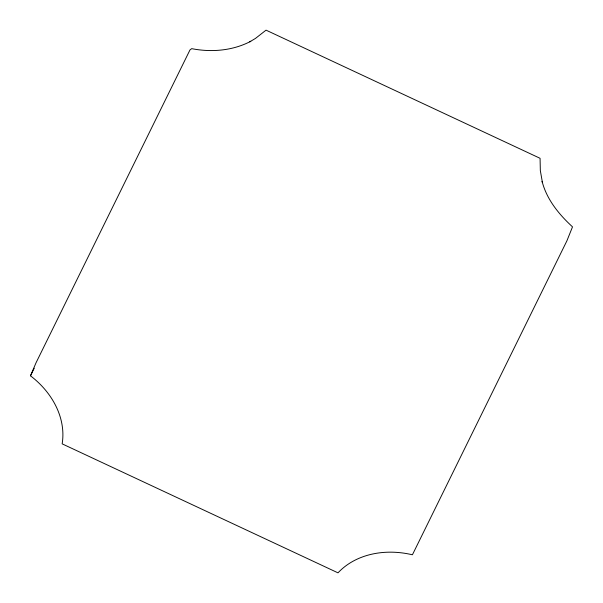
<?xml version="1.0" encoding="UTF-8"?>
<svg xmlns="http://www.w3.org/2000/svg" width="603" height="603" viewBox="0 0 603 603"><rect width="100%" height="100%" fill="white"/><g stroke="black" fill="none" stroke-linecap="round" stroke-linejoin="round"><path stroke-width="0.9" d="M30.489 375.812L35.954 362.961L189.983 49.928L191.716 48.655C211.487 52.529 232.766 50.735 250.773 41.298L249.778 41.811L255.468 38.426L266.044 30.15L540.069 158.303L540.333 170.626L542.436 182.521L542.112 181.443C546.755 199.578 559.094 214.54 572.511 226.856L566.873 240.899L412.414 554.79A81.601 65.388 23 0 0 338.004 572.85L62.154 443.846A82.317 65.961 23 0 0 30.489 375.812L34.228 368.222"/></g></svg>
